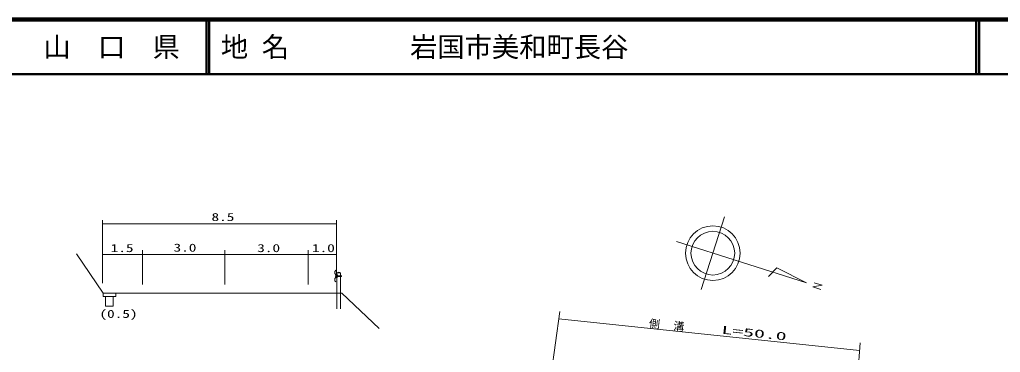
# Model space of a CAD drawing. Units: millimetres, scale not verified. Extents: x 73814 to 713814, y -8528 to 351472.
# Drawn here: x 367334 to 546970, y 290582 to 351472 of the extents above; entities that cross this region are included whole.
import ezdxf
from ezdxf.enums import TextEntityAlignment as Align

# ---------------------------------------------------------------- set-up
doc = ezdxf.new("R2010")
doc.units = ezdxf.units.MM
doc.header["$LTSCALE"] = 1000
doc.linetypes.add('DASHED', pattern=[7.5, 6, -1.5])
doc.linetypes.add('LONG_DASHED_DOTTED', pattern=[15.25, 12, -1.5, 0.25, -1.5])
for name, color, linetype, lineweight in [('M-TTL', 2, 'Continuous', 140), ('M-TTL-LINE', 7, 'Continuous', 50), ('S-BGD', 7, 'Continuous', 13), ('S-BGD-HTXT', 6, 'Continuous', 13), ('S-BGD-RSTR', 4, 'Continuous', 13)]:
    doc.layers.add(name, color=color, linetype=linetype, lineweight=lineweight)
doc.layers.add('M-TTL-TXT', color=7, linetype='Continuous')
doc.styles.add('ＭＳ ゴシック', font='')
doc.styles.get('ＭＳ ゴシック').set_extended_font_data('MS Gothic')

msp = doc.modelspace()

# ---------------------------------------------------------------- linework, layer by layer
at = {"layer": 'M-TTL'}
msp.add_line((713814, 351472), (73814, 351472), dxfattribs=at)
at = {"layer": 'M-TTL-LINE'}
for p, q in [((401564, 351472), (401564, 341472)), ((402064, 351472), (402064, 341472)), ((542561, 351472), (542561, 341472)), ((543061, 351472), (543061, 341472)), ((73814, 341472), (713814, 341472))]:
    msp.add_line(p, q, dxfattribs=at)
at = {"layer": 'S-BGD'}
for p, q in [((492190, 302062), (496417, 315409)), ((511464, 303301), (487630, 310849)), ((506045, 306066), (504488, 304461)), ((511464, 303301), (506045, 306066)), ((514307, 302858), (512590, 302562)), ((512590, 302562), (514069, 302102)), ((512836, 303324), (514307, 302858))]:
    msp.add_line(p, q, dxfattribs=at)
for radius in [5000, 4000]:
    msp.add_circle((494303, 308735), radius, dxfattribs=at)
at = {"layer": 'S-BGD-HTXT'}
for p, q in [((466303, 298090), (462242, 269509)), ((466106, 296709), (521162, 290935)), ((515232, 206694), (521260, 292328))]:
    msp.add_line(p, q, dxfattribs=at)
at = {"layer": 'S-BGD-RSTR'}
for p, q in [((382536, 314776), (382536, 303236)), ((425351, 314776), (425351, 304323)), ((382536, 314107), (425351, 314107)), ((389812, 309257), (389812, 302985)), ((404947, 309257), (404947, 302985)), ((420166, 309257), (420166, 302985)), ((377770, 308588), (382620, 301396)), ((382536, 308504), (425351, 308504)), ((425240, 305611), (425040, 305411)), ((425040, 305411), (425040, 304986)), ((425260, 305592), (425068, 305400)), ((425068, 305400), (425068, 304998)), ((425260, 305592), (425240, 305611)), ((425040, 304986), (425322, 304704)), ((425322, 304379), (425040, 304097)), ((425040, 304097), (425040, 303672)), ((425040, 303672), (425240, 303472)), ((425068, 304998), (425350, 304716)), ((425350, 304368), (425068, 304086)), ((425068, 304086), (425068, 303684)), ((425068, 303684), (425260, 303492)), ((425322, 304646), (425244, 304646)), ((425244, 304646), (425244, 304438)), ((425244, 304438), (425322, 304438)), ((425322, 304704), (425322, 304379)), ((425350, 304752), (425554, 304752)), ((425350, 304752), (425350, 304332)), ((425350, 304332), (425554, 304332)), ((425437, 305142), (425437, 304752)), ((425437, 305142), (426123, 305142)), ((426123, 305112), (425437, 305112)), ((425437, 300942), (425437, 304332)), ((425554, 304332), (425554, 304752)), ((426123, 305142), (426123, 300942)), ((426123, 304422), (426142, 304422)), ((426142, 304662), (426142, 304422)), ((426142, 304646), (426238, 304646)), ((426142, 304438), (426238, 304438)), ((426238, 304438), (426238, 304646)), ((426262, 304482), (426262, 304602)), ((425260, 303492), (425240, 303472)), ((382620, 301396), (426343, 301396)), ((382620, 301396), (382620, 300811)), ((382620, 300811), (384961, 300811)), ((383038, 300811), (383038, 299055)), ((384460, 300811), (384460, 299055)), ((384961, 301396), (384961, 300811)), ((426343, 301396), (433211, 294957)), ((383038, 299055), (384460, 299055))]:
    msp.add_line(p, q, dxfattribs=at)
at = {"layer": 'S-BGD-RSTR', "linetype": 'LONG_DASHED_DOTTED'}
msp.add_line((426323, 304542), (425105, 304542), dxfattribs=at)
at = {"layer": 'S-BGD-RSTR', "linetype": 'DASHED'}
for p, q in [((425322, 304602), (426262, 304602)), ((425322, 304482), (426262, 304482)), ((426123, 304662), (426142, 304662)), ((425437, 298542), (425437, 300942)), ((426123, 300942), (426123, 298542))]:
    msp.add_line(p, q, dxfattribs=at)
at = {"layer": 'S-BGD-RSTR'}
msp.add_arc((425780, 304650), 600, 55.14511, 124.85489, dxfattribs=at)

# ---------------------------------------------------------------- texts
at = {"layer": 'M-TTL-TXT', "style": 'ＭＳ ゴシック'}
msp.add_text('山\u3000口\u3000県', height=3666, dxfattribs=at).set_placement((384189, 346472), align=Align.MIDDLE_CENTER)
for s, p in [('地 名', (404194, 346472)), ('岩国市美和町長谷', (438838, 346472))]:
    msp.add_text(s, height=3666, dxfattribs=at).set_placement(p, align=Align.MIDDLE_LEFT)
at = {"layer": 'S-BGD-HTXT', "style": 'ＭＳ ゴシック', "width": 2}
msp.add_text('L=50.0', height=1466, rotation=353.9, dxfattribs=at).set_placement((495789, 293584), align=Align.BOTTOM_LEFT)
at = {"layer": 'S-BGD-HTXT', "insert": (482525, 295003), "char_height": 1466, "attachment_point": 7, "rotation": 354.1, "style": 'ＭＳ ゴシック'}
msp.add_mtext('\\T2.25;側溝', dxfattribs=at)
at = {"layer": 'S-BGD-RSTR', "style": 'ＭＳ ゴシック', "width": 1.4}
for s, p in [('8.5', (402481, 314177)), ('1.5', (384011, 308494)), ('3.0', (395527, 308569)), ('3.0', (410856, 308494)), ('1.0', (420876, 308494)), ('(0.5)', (381957, 296452))]:
    msp.add_text(s, height=1466, dxfattribs=at).set_placement(p, align=Align.BOTTOM_LEFT)

doc.saveas('drawing.dxf')
